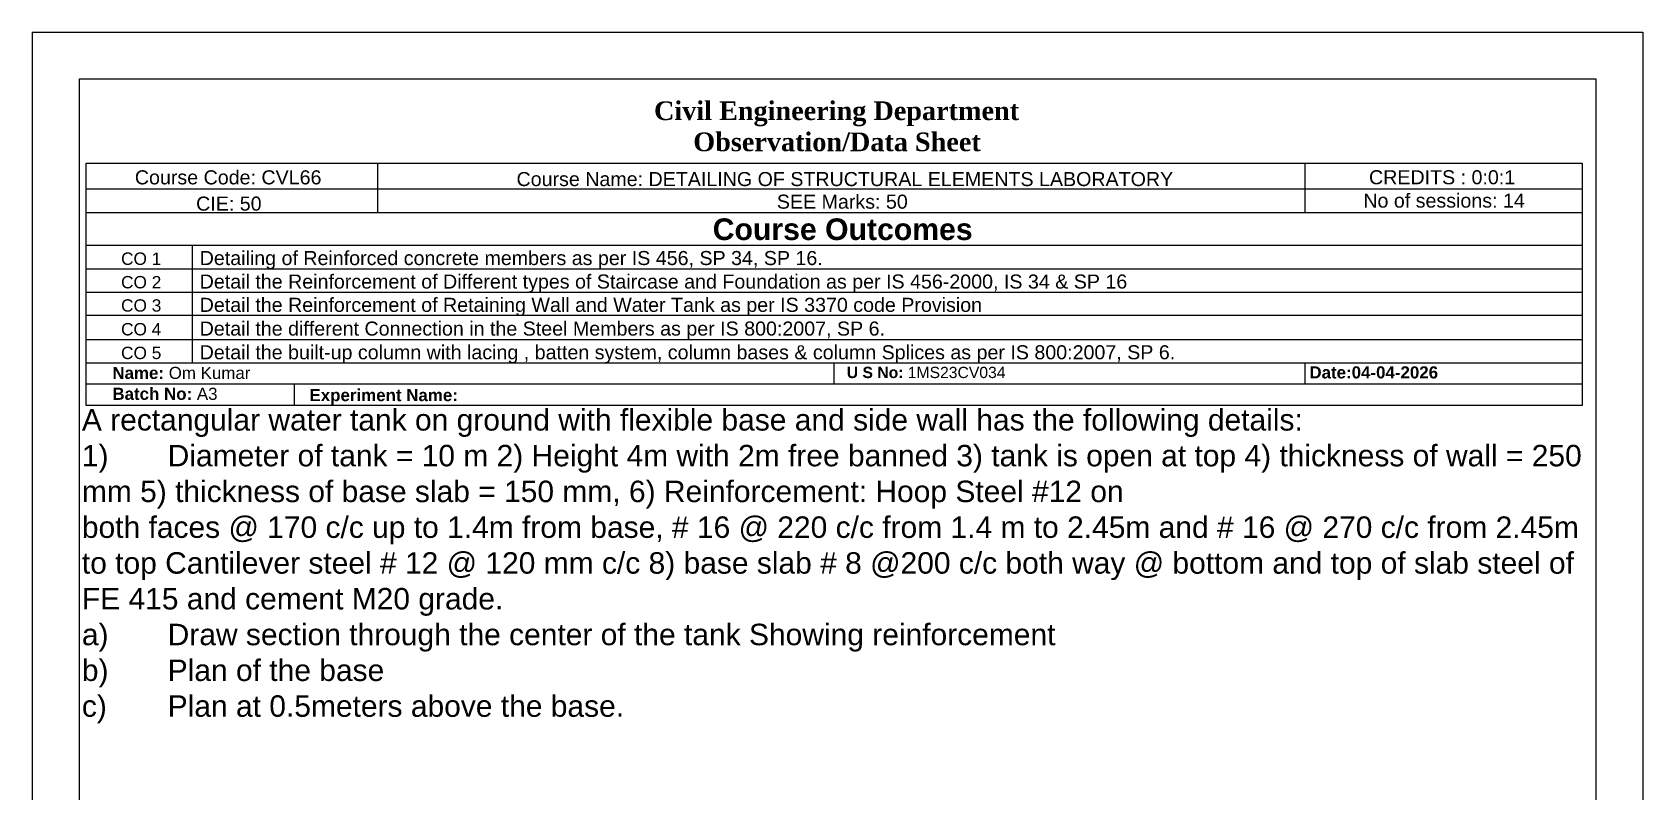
# Model space of a CAD drawing. Header units: millimetres. Extents: x 24965 to 36990, y 11318 to 28317.
# Drawn here: x 24965 to 36990, y 22649 to 28317 of the extents above; entities that cross this region are included whole.
import ezdxf

# ---------------------------------------------------------------- set-up
doc = ezdxf.new("R2010")
doc.units = ezdxf.units.MM
doc.styles.get("Standard").update_dxf_attribs({"font": 'arial.ttf'})

msp = doc.modelspace()

# ---------------------------------------------------------------- linework, layer by layer
for p, q in [((24965.396, 28316.66), (36989.908, 28316.66)), ((24965.396, 28316.66), (24965.396, 21980.58)), ((36989.908, 28316.66), (36989.908, 11317.904)), ((27544.151, 27340.624), (27544.151, 26968.217)), ((34466.282, 27340.624), (34466.282, 26968.217)), ((25369.112, 27147.295), (36536.184, 27147.295)), ((36536.184, 26968.217), (25369.112, 26968.217)), ((25369.112, 26727.812), (36536.184, 26727.812)), ((26158.51, 26727.812), (26158.51, 26549.668)), ((36536.184, 26549.668), (25369.112, 26549.668)), ((26158.51, 26549.668), (26158.51, 26377.155)), ((25369.112, 26377.155), (36536.184, 26377.155)), ((26158.51, 26377.155), (26158.51, 26201.868)), ((36536.184, 26201.868), (25369.112, 26201.868)), ((26158.51, 26201.868), (26158.51, 26023.076)), ((25369.112, 26023.076), (36536.184, 26023.076)), ((26158.51, 26023.076), (26158.51, 25848.008)), ((36536.184, 25848.008), (25369.112, 25848.008)), ((30951.765, 25691.7), (30951.765, 25848.008)), ((34469.198, 25691.7), (34469.198, 25848.008)), ((25369.112, 25691.7), (36536.184, 25691.7)), ((26924.07, 25532.402), (26924.07, 25691.7))]:
    msp.add_line(p, q)
for points in [[(25317.453, 27969.059), (36639.975, 27969.059), (36639.975, 11667.924), (25317.453, 11667.924)], [(25369.112, 27340.624), (36536.184, 27340.624), (36536.184, 25532.402), (25369.112, 25532.402)]]:
    msp.add_lwpolyline(points, close=True)

# ---------------------------------------------------------------- texts
at = {"attachment_point": 1}
for s, width, gutter_width, insert, char_height in [('\\pxqc;{\\fBookman Old Style|b0|i0|c0|p18;\\H1.16667x;         \\fBookman Old Style|b1|i0|c0|p18;\\H1.14285x;       Civil Engineering Department\\P               Observation/Data Sheet}', 5310.32822, 522.829, (27923.891, 27800.642), 104.565797), ('Course Code: CVL66', 4912.46058, 524.625, (25731.762, 27286.226), 104.92506), ('Course Name: DETAILING OF STRUCTURAL ELEMENTS LABORATORY', 4912.46058, 524.625, (28581.259, 27273.361), 104.92506), ('CREDITS : 0:0:1', 4912.46058, 524.625, (34945.802, 27286.895), 104.92506), ('CIE: 50', 4912.46058, 524.625, (26189.112, 27090.14), 104.9251), ('SEE Marks: 50', 4912.46058, 524.625, (30524.814, 27104.769), 104.92506), ('No of sessions: 14', 4912.46058, 524.625, (34903.383, 27112.697), 104.92506), ('{\\fArial|b1|i0|c0|p34;Course Outcomes}', 4912.46058, 524.625, (30046.117, 26927.243), 161.28971), ('CO 1', 4316.63725, 460.994, (25628.779, 26672.888), 92.1989), ('Detailing of Reinforced concrete members as per IS 456, SP 34, SP 16.', 4912.46058, 524.625, (26215.829, 26684.057), 104.92506), ('CO 2', 4316.63725, 460.994, (25628.779, 26497.559), 92.1989), ('Detail the Reinforcement of Different types of Staircase and Foundation as per IS 456-2000, IS 34 & SP 16', 8488.62015, 524.625, (26215.829, 26508.729), 104.925062), ('Detail the Reinforcement of Retaining Wall and Water Tank as per IS 3370 code Provision', 7398.42834, 524.625, (26215.829, 26334.829), 104.92506), ('CO 3', 4316.63725, 460.994, (25628.779, 26323.66), 92.1989), ('CO 4', 4316.63725, 460.994, (25628.779, 26146.62), 92.1989), ('Detail the different Connection in the Steel Members as per IS 800:2007, SP 6.', 6465.15806, 524.625, (26215.829, 26157.79), 104.92506), ('Detail the built-up column with lacing , batten system, column bases & column Splices as per IS 800:2007, SP 6.', 8711.61394, 524.625, (26215.829, 25980.86), 104.925062), ('CO 5', 4316.63725, 460.994, (25628.779, 25969.69), 92.1989), ('{\\fArial|b1|i0|c0|p34;Name: }Om Kumar', 4912.46058, 524.625, (25563.934, 25819.44), 90.32224), ('{\\fArial|b1|i0|c0|p34;U S No: }1MS23CV034', 4912.46058, 524.625, (31047.014, 25819.78), 83.87065), ('{\\fArial|b1|i0|c0|p34;Date:04-04-2026 }', 4912.46058, 524.625, (34500.801, 25823.387), 90.32224), ('{\\fArial|b1|i0|c0|p34;Batch No: }A3', 4912.46058, 524.625, (25563.934, 25663.636), 90.32224), ('{\\fArial|b1|i0|c0|p34;Experiment Name:}', 4912.46058, 524.625, (27035.531, 25653.898), 90.32224), ('A rectangular water tank on ground with flexible base and side wall has the following details:\\P1)^IDiameter of tank = 10 m 2) Height 4m with 2m free banned 3) tank is open at top 4) thickness of wall = 250 mm 5) thickness of base slab = 150 mm, 6) Reinforcement: Hoop Steel #12 on\\Pboth faces @ 170 c/c up to 1.4m from base, # 16 @ 220 c/c from 1.4 m to 2.45m and # 16 @ 270 c/c from 2.45m to top Cantilever steel # 12 @ 120 mm c/c 8) base slab # 8 @200 c/c both way @ bottom and top of slab steel of FE 415 and cement M20 grade.\\Pa)^IDraw section through the center of the tank Showing reinforcement\\Pb)^IPlan of the base\\Pc)^IPlan at 0.5meters above the base.', 11240.20504, 15.4, (25336.218, 25504.308), 160.15623)]:
    msp.add_mtext_dynamic_manual_height_columns(s, width=width, gutter_width=gutter_width, heights=[0], dxfattribs=dict(at, insert=insert, char_height=char_height))

doc.saveas('drawing.dxf')
